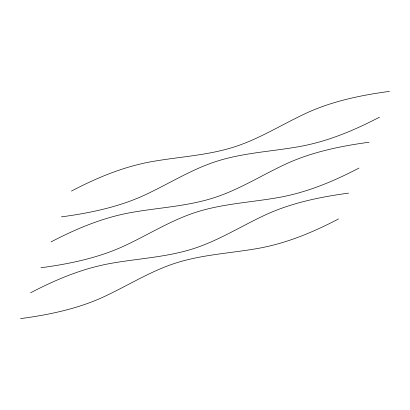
<?xml version="1.0" encoding="UTF-8"?>
<svg xmlns="http://www.w3.org/2000/svg" width="410" height="410" viewBox="0 0 410 410"><rect width="100%" height="100%" fill="white"/><g stroke="black" fill="none" stroke-linecap="round" stroke-linejoin="round"><path stroke-width="0.61" d="M71.463 191.055C90.697 181.005 110.664 172.154 131.589 166.27A226.1 203.391 21.9 0 1 148.604 162.211C176.705 156.892 205.671 155.851 233.121 147.303C259.837 138.959 283.438 123.456 308.797 112.007A226.1 203.391 21.9 0 1 324.843 105.703C345.763 98.472 367.601 94.305 389.5 91.379M51.014 241.931C70.248 231.881 90.215 223.03 111.141 217.146A226.1 203.391 21.9 0 1 128.156 213.087C156.251 207.767 185.217 206.727 212.667 198.179C239.384 189.83 262.984 174.332 288.348 162.878A226.1 203.391 21.9 0 1 304.389 156.579C325.309 149.348 347.152 145.181 369.046 142.255M30.56 292.807C49.794 282.757 69.761 273.906 90.687 268.017A226.1 203.391 21.9 0 1 107.702 263.963C135.802 258.643 164.769 257.598 192.218 249.054C218.935 240.706 242.535 225.208 267.894 213.753A226.1 203.391 21.9 0 1 283.935 207.45C304.861 200.223 326.698 196.057 348.597 193.13M379.44 117.193C360.205 127.243 340.238 136.094 319.313 141.983A226.1 203.391 21.9 0 1 302.298 146.037C274.198 151.357 245.231 152.402 217.782 160.946C191.065 169.294 167.464 184.792 142.106 196.246A226.1 203.391 21.9 0 1 126.065 202.55C105.139 209.776 83.302 213.943 61.403 216.869M358.986 168.069C339.752 178.119 319.785 186.97 298.859 192.854A226.1 203.391 21.9 0 1 281.844 196.913C253.749 202.232 224.782 203.273 197.333 211.821C170.616 220.17 147.016 235.668 121.652 247.122A226.1 203.391 21.9 0 1 105.611 253.421C84.691 260.652 62.848 264.819 40.954 267.745M338.537 218.945C319.303 228.995 299.336 237.846 278.41 243.73A226.1 203.391 21.9 0 1 261.395 247.789C233.295 253.108 204.329 254.149 176.879 262.697C150.162 271.041 126.562 286.544 101.203 297.993A226.1 203.391 21.9 0 1 85.157 304.297C64.237 311.528 42.399 315.695 20.5 318.621"/></g></svg>
